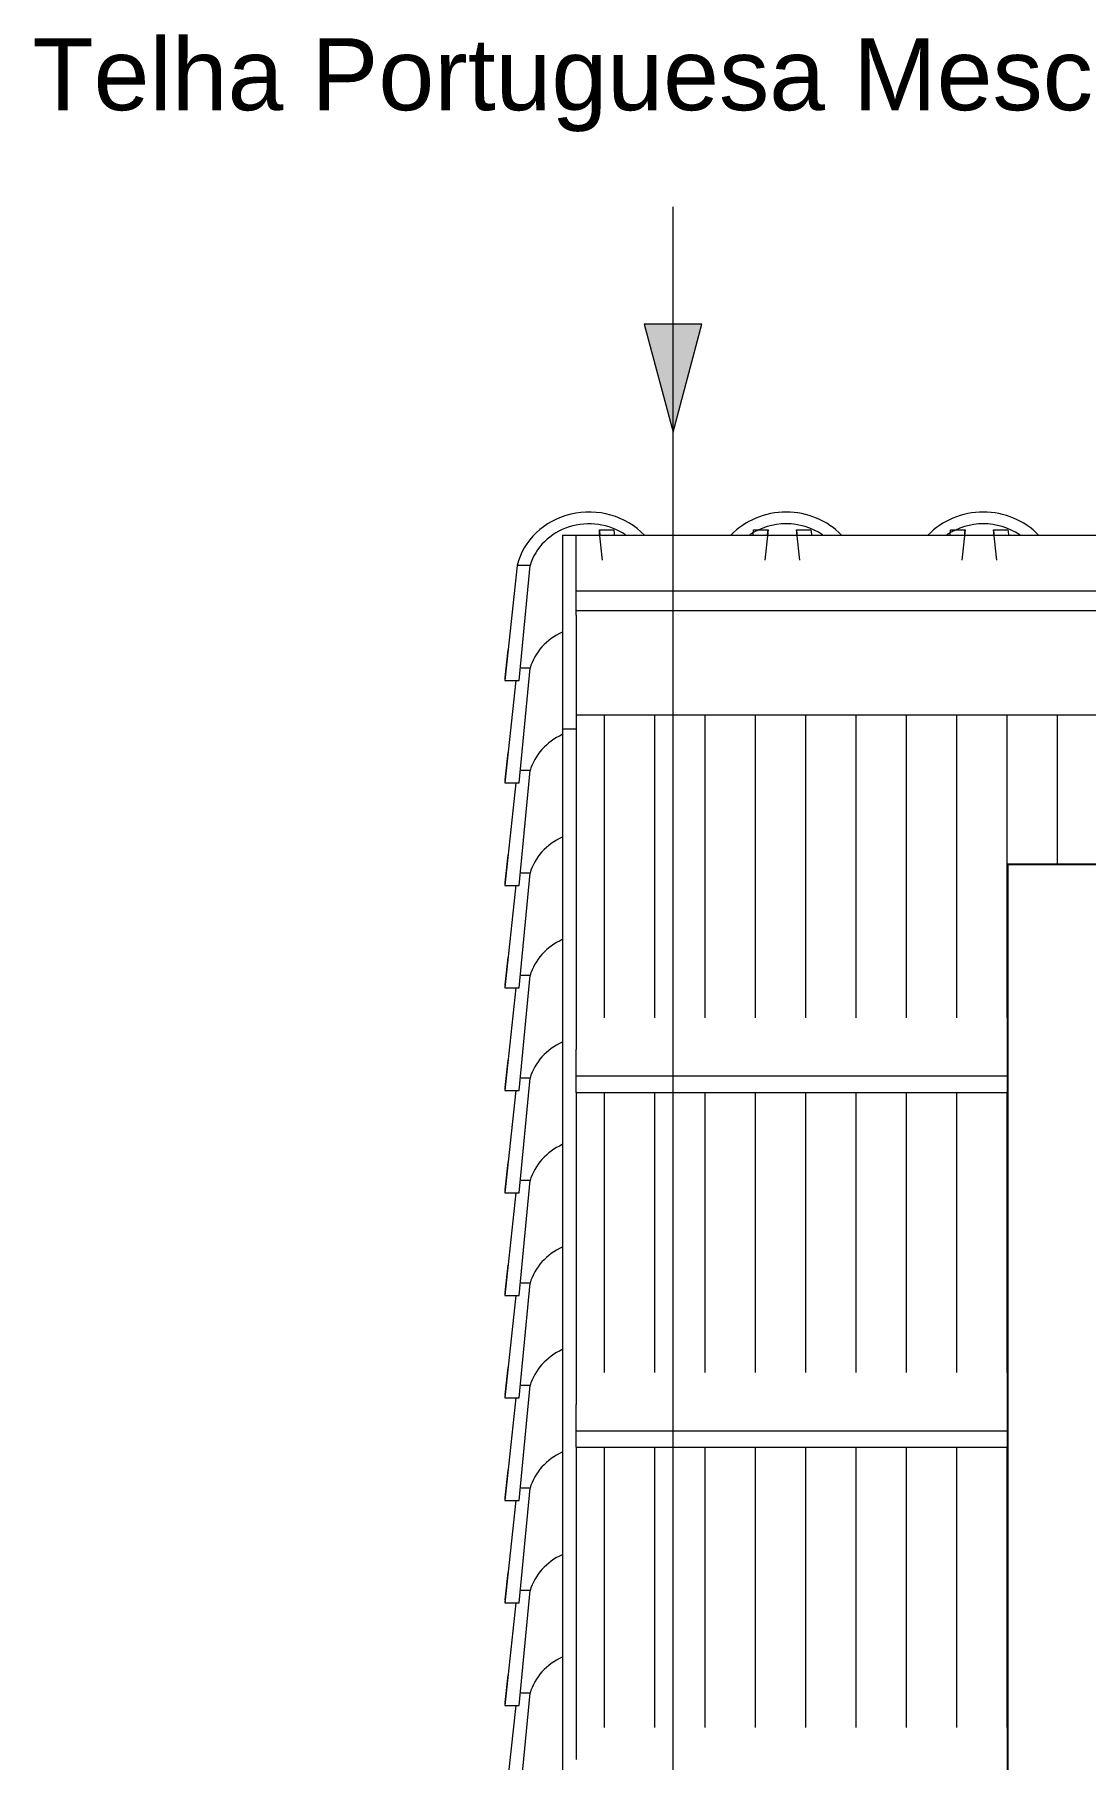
# Model space of a CAD drawing. Header units: millimetres. Extents: x -12976 to 58202, y -2238 to 7407.
# Drawn here: x 15483 to 16945, y 5007 to 7407 of the extents above; entities that cross this region are included whole.
import ezdxf

# ---------------------------------------------------------------- set-up
doc = ezdxf.new("R2010")
doc.units = ezdxf.units.MM
for name, color, linetype, lineweight in [('A-GLAZ-CURT', 52, 'Continuous', 9), ('A-GLAZ-CWMG', 51, 'Continuous', 9), ('A-ROOF-OTLN', 132, 'Continuous', 9), ('A-ROOF-PATT', 132, 'Continuous', 9), ('A-WALL', 113, 'Continuous', 25), ('G-ANNO-TEXT', 231, 'Continuous', 9)]:
    doc.layers.add(name, color=color, linetype=linetype, lineweight=lineweight)
doc.styles.add('Arial', font='arial.ttf', dxfattribs={"height": 100})

# ---------------------------------------------------------------- blocks, each defined once
blk = doc.blocks.new('Rectangular Mullion - Ripa-4229791-FACHADA LATERAL DIREITA')
at = {"layer": 'A-GLAZ-CWMG'}
for p, q in [((-19919.7, 6605.1), (-19919.7, 6632.9)), ((-19919.7, 6632.9), (-3199.7, 6632.9)), ((-19919.7, 6599.3), (-19919.7, 6605.1)), ((-3199.7, 6605.1), (-19919.7, 6605.1))]:
    blk.add_line(p, q, dxfattribs=at)
blk = doc.blocks.new('Rectangular Mullion - Terça-4255527-FACHADA LATERAL DIREITA')
at = {"layer": 'A-GLAZ-CWMG'}
for p, q in [((-19919.7, 4476.4), (-19919.7, 4513.6)), ((-19919.7, 4454.2), (-19919.7, 4476.4)), ((-19319.7, 4476.4), (-19919.7, 4476.4)), ((-19919.7, 4454.2), (-19319.7, 4454.2))]:
    blk.add_line(p, q, dxfattribs=at)
blk = doc.blocks.new('Rectangular Mullion - Terça-V61-FACHADA LATERAL DIREITA')
at = {"layer": 'A-GLAZ-CWMG'}
for p, q in [((-19919.7, 5957.6), (-19919.7, 5994.7)), ((-19919.7, 5935.3), (-19919.7, 5957.6)), ((-19319.7, 5957.6), (-19919.7, 5957.6)), ((-19919.7, 5935.3), (-19319.7, 5935.3))]:
    blk.add_line(p, q, dxfattribs=at)
blk = doc.blocks.new('COLONIAL BASE - COLONIAL BASE-V110-FACHADA LATERAL DIREITA')
at = {"layer": 'A-GLAZ-CURT'}
for p, q in [((-20003.5, 4512.2), (-20018.8, 4369.6)), ((-19998.7, 4369.6), (-19983.7, 4529.3)), ((-19983.7, 4529.3), (-19996, 4529.3)), ((-20018.4, 4373.7), (-20014.3, 4411.8)), ((-20018.8, 4369.6), (-19998.7, 4369.6))]:
    blk.add_line(p, q, dxfattribs=at)
for centre, major_axis, start_param, end_param in [((-19901.5, 4508.1), (85.3, 0), 2.024397, 2.871423), ((-19901.5, 4362.6), (117.5, 0), 3.033919, 3.077719)]:
    blk.add_ellipse(centre, major_axis=major_axis, ratio=0.928477, start_param=start_param, end_param=end_param, dxfattribs=at)
blk = doc.blocks.new('COLONIAL BASE - COLONIAL BASE-4236683-FACHADA LATERAL DIREITA')
at = {"layer": 'A-GLAZ-CURT'}
for p, q in [((-3714.6, 6710.2), (-3715.5, 6717.8)), ((-3715.5, 6717.8), (-3695.4, 6717.8)), ((-3710.9, 6675.6), (-3715.1, 6713.7)), ((-3501, 6717.8), (-3480.9, 6717.8)), ((-3481.3, 6713.7), (-3485.5, 6675.6)), ((-3480.9, 6717.8), (-3481.8, 6710.2))]:
    blk.add_line(p, q, dxfattribs=at)
for centre, major_axis, start_param, end_param in [((-3729.7, 6647), (102.8, 0), 0.725459, 2.416134), ((-3729.7, 6647), (85.3, 0), 0.935697, 2.205895), ((-3598.2, 6724.8), (117.5, 0), 3.205466, 3.276717), ((-3598.2, 6724.8), (97.5, 0), 3.218592, 3.305186), ((-3598.2, 6724.8), (97.5, 0), 6.119592, 6.206186), ((-3598.2, 6724.8), (117.5, 0), 6.148061, 6.219312)]:
    blk.add_ellipse(centre, major_axis=major_axis, ratio=0.928477, start_param=start_param, end_param=end_param, dxfattribs=at)
blk = doc.blocks.new('COLONIAL BASE - COLONIAL BASE-V115-FACHADA LATERAL DIREITA')
at = {"layer": 'A-GLAZ-CURT'}
for p, q in [((-19886.4, 6710.2), (-19887.3, 6717.8)), ((-19887.3, 6717.8), (-19867.2, 6717.8)), ((-19882.7, 6675.6), (-19886.9, 6713.7)), ((-19672.8, 6717.8), (-19652.7, 6717.8)), ((-19653.1, 6713.7), (-19657.3, 6675.6)), ((-19652.7, 6717.8), (-19653.6, 6710.2)), ((-20001.7, 6668.1), (-20018.8, 6508.4)), ((-19983.7, 6668.1), (-20001.7, 6668.1)), ((-19998.7, 6508.4), (-19983.7, 6668.1)), ((-20018.4, 6512.5), (-20014.3, 6550.7)), ((-20018.8, 6508.4), (-19998.7, 6508.4))]:
    blk.add_line(p, q, dxfattribs=at)
for centre, major_axis, start_param, end_param in [((-19901.5, 6647), (102.8, 0), 0.725459, 2.918275), ((-19901.5, 6647), (85.3, 0), 0.935697, 2.871423), ((-19770, 6724.8), (117.5, 0), 3.205466, 3.276717), ((-19770, 6724.8), (97.5, 0), 3.218592, 3.305186), ((-19770, 6724.8), (97.5, 0), 6.119592, 6.206186), ((-19770, 6724.8), (117.5, 0), 6.148061, 6.219312), ((-19901.5, 6501.4), (117.5, 0), 3.033919, 3.077719)]:
    blk.add_ellipse(centre, major_axis=major_axis, ratio=0.928477, start_param=start_param, end_param=end_param, dxfattribs=at)

msp = doc.modelspace()

# ---------------------------------------------------------------- hatches: boundary and pattern name
at = {"layer": 'A-ROOF-PATT'}
h = msp.add_hatch(dxfattribs=at)
h.set_pattern_fill('FP_19', color=256, style=0, pattern_type=2)
h.set_pattern_definition([(90, (36155.91, 6212.23), (-70, 4e-15), [])])
h.paths.add_polyline_path([(16236.3, 4070.7), (16792.1, 4070.7), (16770.1, 4144.2), (16836.3, 4156.9), (16836.3, 4454.2), (16236.3, 4454.2), (16236.3, 4192.5)])
h.paths.add_polyline_path([(32356.3, 4070.7), (32956.3, 4070.7), (32956.3, 4454.2), (32356.3, 4454.2), (32356.3, 4192.5)])
h.paths.add_polyline_path([(31932.1, 4380.3), (32156.3, 4380.3), (32156.3, 4454.2), (30866.3, 4454.2), (30866.3, 4380.3), (31847, 4380.3)])
h.paths.add_polyline_path([(31676.7, 4557.9), (32156.3, 4557.9), (32156.3, 4947.9), (30866.3, 4947.9), (30866.3, 4557.9), (31591.5, 4557.9)])
h.paths.add_polyline_path([(16236.3, 4557.9), (16836.3, 4557.9), (16836.3, 4947.9), (16236.3, 4947.9), (16236.3, 4575.7)])
h.paths.add_polyline_path([(32783.7, 4557.9), (32956.3, 4557.9), (32956.3, 4947.9), (32356.3, 4947.9), (32356.3, 4557.9), (32698.6, 4557.9)])
h.paths.add_polyline_path([(32357.9, 5051.6), (32956.3, 5051.6), (32956.3, 5441.6), (32356.3, 5441.6), (32356.3, 5051.6)])
h.paths.add_polyline_path([(30910.3, 5051.6), (32156.3, 5051.6), (32156.3, 5441.6), (30866.3, 5441.6), (30866.3, 5051.6)])
h.paths.add_polyline_path([(16236.3, 5051.6), (16836.3, 5051.6), (16836.3, 5441.6), (16236.3, 5441.6), (16236.3, 5086.7)])
h.paths.add_polyline_path([(31250.9, 5545.4), (32156.3, 5545.4), (32156.3, 5935.3), (30856.3, 5935.3), (30856.3, 5646.5), (30866.3, 5646.5), (30866.3, 5545.4), (31165.7, 5545.4)])
h.paths.add_polyline_path([(32954, 5545.4), (32956.3, 5545.4), (32956.3, 5935.3), (32356.3, 5935.3), (32356.3, 5545.4), (32868.9, 5545.4)])
h.paths.add_polyline_path([(16236.3, 5545.4), (16836.3, 5545.4), (16836.3, 5935.3), (16236.3, 5935.3), (16236.3, 5555.2)])
h.paths.add_polyline_path([(16603.8, 6039.1), (16836.3, 6039.1), (16836.3, 6252.3), (30856.3, 6252.3), (30856.3, 6039.1), (32156.3, 6039.1), (32156.3, 6252.3), (32356.3, 6252.3), (32356.3, 6039.1), (32956.3, 6039.1), (32956.3, 6460.2), (16236.3, 6460.2), (16236.3, 6039.1), (16518.6, 6039.1)])
at = {"layer": 'G-ANNO-TEXT'}
msp.add_hatch(color=7, dxfattribs=at).paths.add_polyline_path([(16371.1, 6853.7), (16411.3, 7003.7), (16331, 7003.7)])

# ---------------------------------------------------------------- linework, layer by layer
at = {"layer": 'A-ROOF-OTLN'}
for p, q in [((16217.3, 6710.2), (32975.3, 6710.2)), ((16217.3, 6710.2), (16217.3, 4016.9)), ((16236.3, 6632.9), (16236.3, 6710.2)), ((16236.3, 6599.3), (16236.3, 5994.7)), ((32956.3, 6460.2), (16236.3, 6460.2)), ((16217.3, 6440.9), (16236.3, 6440.9)), ((16236.3, 5935.3), (16236.3, 5501)), ((16236.3, 5441.6), (16236.3, 5007.3))]:
    msp.add_line(p, q, dxfattribs=at)
at = {"layer": 'A-WALL'}
for p, q in [((30856.3, 6252.3), (16836.3, 6252.3)), ((16836.3, 6252.3), (16836.3, 3983.3))]:
    msp.add_line(p, q, dxfattribs=at)
at = {"layer": 'G-ANNO-TEXT', "color": 7}
for p, q in [((16371.1, 3921.4), (16371.1, 7166.9)), ((16371.1, 6853.7), (16371.1, 7166.9)), ((16411.3, 7003.7), (16331, 7003.7)), ((16331, 7003.7), (16371.1, 6853.7)), ((16371.1, 6853.7), (16411.3, 7003.7))]:
    msp.add_line(p, q, dxfattribs=at)

# ---------------------------------------------------------------- block references
at = {"layer": 'A-GLAZ-CURT'}
for name, p in [('COLONIAL BASE - COLONIAL BASE-V115-FACHADA LATERAL DIREITA', (36155.9, 0)), ('COLONIAL BASE - COLONIAL BASE-4236683-FACHADA LATERAL DIREITA', (20258.2, 0)), ('COLONIAL BASE - COLONIAL BASE-4236683-FACHADA LATERAL DIREITA', (20532.3, 0)), ('COLONIAL BASE - COLONIAL BASE-V110-FACHADA LATERAL DIREITA', (36155.9, 1996.2)), ('COLONIAL BASE - COLONIAL BASE-V110-FACHADA LATERAL DIREITA', (36155.9, 1853.6)), ('COLONIAL BASE - COLONIAL BASE-V110-FACHADA LATERAL DIREITA', (36155.9, 1711.1)), ('COLONIAL BASE - COLONIAL BASE-V110-FACHADA LATERAL DIREITA', (36155.9, 1568.5)), ('COLONIAL BASE - COLONIAL BASE-V110-FACHADA LATERAL DIREITA', (36155.9, 1425.9)), ('COLONIAL BASE - COLONIAL BASE-V110-FACHADA LATERAL DIREITA', (36155.9, 1283.3)), ('COLONIAL BASE - COLONIAL BASE-V110-FACHADA LATERAL DIREITA', (36155.9, 1140.7)), ('COLONIAL BASE - COLONIAL BASE-V110-FACHADA LATERAL DIREITA', (36155.9, 998.1)), ('COLONIAL BASE - COLONIAL BASE-V110-FACHADA LATERAL DIREITA', (36155.9, 855.5)), ('COLONIAL BASE - COLONIAL BASE-V110-FACHADA LATERAL DIREITA', (36155.9, 712.9)), ('COLONIAL BASE - COLONIAL BASE-V110-FACHADA LATERAL DIREITA', (36155.9, 570.4))]:
    msp.add_blockref(name, p, dxfattribs=at)
at = {"layer": 'A-GLAZ-CWMG'}
for name, p in [('Rectangular Mullion - Ripa-4229791-FACHADA LATERAL DIREITA', (36155.9, 0)), ('Rectangular Mullion - Terça-V61-FACHADA LATERAL DIREITA', (36155.9, 0)), ('Rectangular Mullion - Terça-4255527-FACHADA LATERAL DIREITA', (36155.9, 987.4))]:
    msp.add_blockref(name, p, dxfattribs=at)

# ---------------------------------------------------------------- texts
at = {"layer": 'G-ANNO-TEXT', "color": 7, "insert": (15479.9, 7401.5), "char_height": 100, "width": 2156.539, "attachment_point": 1, "style": 'Arial'}
msp.add_mtext('Telha Portuguesa Mesclada', dxfattribs=at)

doc.saveas('drawing.dxf')
